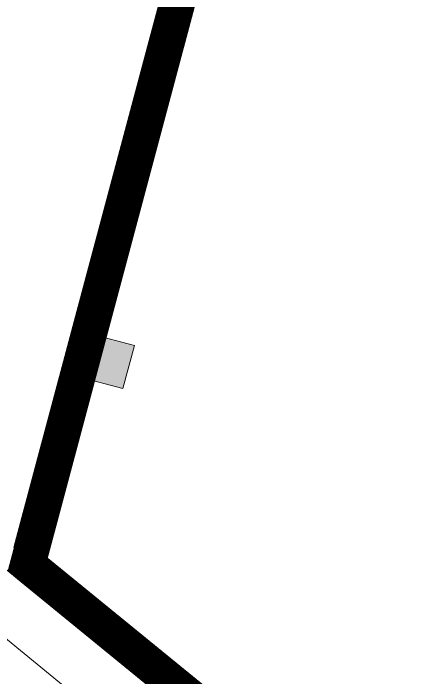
# Model space of a CAD drawing. Header units: centimetres. Extents: x 139057 to 200038, y 34824 to 80516.
# Drawn here: x 167523 to 167985, y 62786 to 63534 of the extents above; entities that cross this region are included whole.
import ezdxf

# ---------------------------------------------------------------- set-up
doc = ezdxf.new("R2010")
doc.units = ezdxf.units.CM
doc.header["$LTSCALE"] = 100
doc.linetypes.add('TRATTO-PUNTO', pattern=[1, 0.5, -0.25, 0, -0.25])
for name, color, linetype, lineweight in [('410_STRUTTURE_001-AM_0', 7, 'Continuous', 0), ('430_TAVOLATI_001-AM_0', 3, 'Continuous', 0), ('448_RAMPE_SCALE_ASCENS_001-AM_0', 216, 'Continuous', 0)]:
    doc.layers.add(name, color=color, linetype=linetype, lineweight=lineweight)
doc.layers.add('_s_09_Perimetro_proprietà', color=40, linetype='Continuous')

msp = doc.modelspace()

# ---------------------------------------------------------------- hatches: boundary and pattern name
at = {"layer": '410_STRUTTURE_001-AM_0'}
msp.add_hatch(color=256, dxfattribs=at).paths.add_polyline_path([(167646.64, 63111.64), (167659.53, 63159.95), (167611.23, 63172.84), (167598.33, 63124.54)])
at = {"layer": '430_TAVOLATI_001-AM_0'}
h = msp.add_hatch(dxfattribs=at)
h.set_pattern_fill('PIETRA_TAGLIATA_0004', color=256, style=0, pattern_type=2)
h.set_pattern_definition([(45, (157533.175, 23264.425), (-11.136932, 11.136932), [0, -10.5, 0, -15.75]), (110, (157568.175, 23264.425), (14.800159, 5.386817), [0, -7.7, 0, -13.3])])
h.paths.add_polyline_path([(167528.06, 62897.56), (167021.69, 63311.36), (167018.88, 63311.07), (167526.79, 62896.01)], flags=0)

# ---------------------------------------------------------------- linework, layer by layer
at = {"layer": '410_STRUTTURE_001-AM_0', "elevation": 0}
msp.add_lwpolyline([(167646.64, 63111.64), (167659.53, 63159.95), (167611.23, 63172.84), (167598.33, 63124.54)], close=True, dxfattribs=at)
at = {"layer": '430_TAVOLATI_001-AM_0'}
for p, q in [((167854.13, 64092.3, 0), (167539.53, 62913.99, 0)), ((167791.06, 63933.6, 0), (167523.87, 62932.9, 0)), ((167528.06, 62897.56, 0), (167021.69, 63311.36, 0)), ((167539.53, 62913.99, 0), (167900.2, 62620.14, 0)), ((167528.06, 62897.56, 0), (167888.85, 62603.59, 0))]:
    msp.add_line(p, q, dxfattribs=at)
at = {"layer": '448_RAMPE_SCALE_ASCENS_001-AM_0'}
msp.add_line((167963.23, 62464.36, 0), (166983.51, 63264.6, 0), dxfattribs=at)
at = {"layer": '_s_09_Perimetro_proprietà', "linetype": 'TRATTO-PUNTO', "ltscale": 200, "const_width": 40, "elevation": 0}
msp.add_lwpolyline([(168624.72, 60358.72, 0.068096), (168214.27, 60852.36), (166917.22, 62042.95), (166960.55, 62090.45), (166109.49, 62867.7), (166094.64, 62881.11), (166348.08, 63831.77), (166448.84, 64207.72), (166719.36, 64135.49), (166745.52, 64233.46), (167815.54, 63947.77), (167539.53, 62913.99), (167900.2, 62620.14), (168123.2, 62492.76), (168591.71, 62367.67), (168546.55, 62198.55), (168986.15, 62081.18), (169319.33, 63329.05)], format="xyb", dxfattribs=at)

doc.saveas('drawing.dxf')
